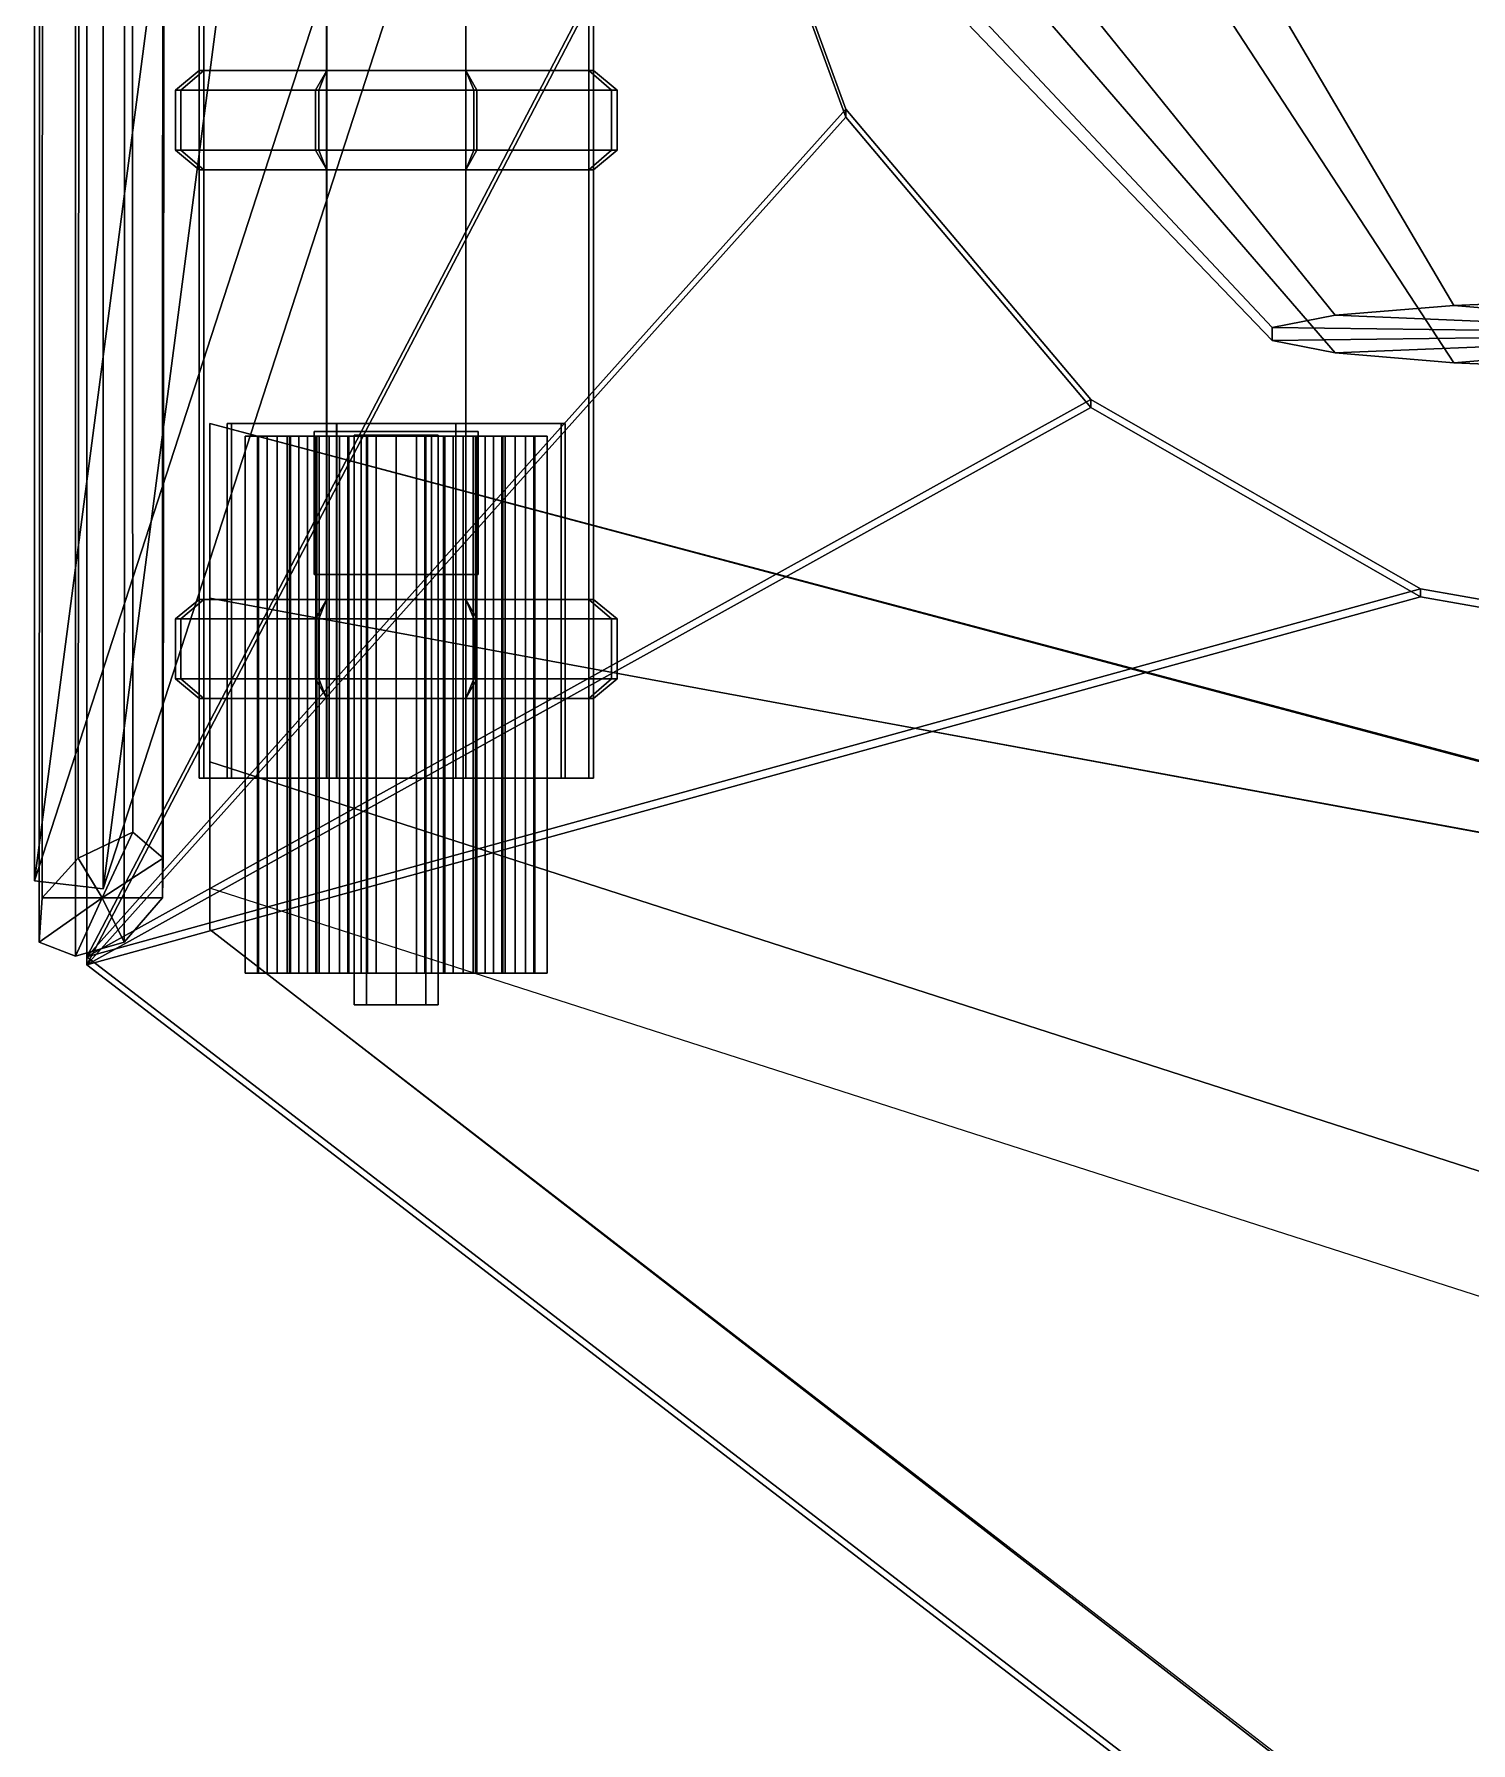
# Model space of a CAD drawing. Extents: x -7.9 to 7.9, y -12.5 to 11.9.
# Drawn here: x -7.764 to -5.012, y -2.932 to 0.343 of the extents above; entities that cross this region are included whole.
import ezdxf

# ---------------------------------------------------------------- set-up
doc = ezdxf.new("R2010")
doc.units = 0

msp = doc.modelspace()

# ---------------------------------------------------------------- linework, layer by layer
for points in [[(-5.564, 7.3099, 12.2731), (-5.392, 6.0311, 12.8935), (-7.7636, -1.2805, 4.3218), (-6.9641, 4.8268, 7.2137)], [(-5.2598, 6.0186, 12.8351), (-7.6321, -1.2958, 4.2604), (-7.7636, -1.2805, 4.3218), (-5.392, 6.0311, 12.8935)], [(-7.6321, -1.2958, 4.2604), (-5.2598, 6.0186, 12.8351), (-6.8327, 4.8268, 7.1524)], [(-6.9625, 5.9038, 7.2129), (-6.9641, 4.8268, 7.2137), (-7.7636, -1.2805, 4.3218), (-7.7645, 4.5266, 4.3223)], [(-7.6321, -1.2958, 4.2604), (-6.8327, 4.8268, 7.1524), (-7.6331, 4.5117, 4.2608)], [(-7.7645, 4.5266, 4.3223), (-7.7636, -1.2805, 4.3218), (-7.6321, -1.2958, 4.2604), (-7.6331, 4.5117, 4.2608)], [(-7.7519, 4.5356, 4.2172), (-7.7548, -1.398, 4.211), (-7.6856, -1.4244, 4.1469), (-7.6862, 4.5356, 4.1455)], [(-7.7477, 4.5356, 4.3144), (-7.7491, -1.313, 4.3113), (-7.7548, -1.398, 4.211), (-7.7519, 4.5356, 4.2172)], [(-7.676, 4.5356, 4.3801), (-7.6801, -1.237, 4.3712), (-7.7491, -1.313, 4.3113), (-7.7477, 4.5356, 4.3144)], [(-7.6862, 4.5356, 4.1455), (-7.6856, -1.4244, 4.1469), (-7.592, -1.398, 4.1351), (-7.5891, 4.5356, 4.1413)], [(-7.5788, 4.5356, 4.3758), (-7.5756, -1.1871, 4.3829), (-7.6801, -1.237, 4.3712), (-7.676, 4.5356, 4.3801)], [(-7.5891, 4.5356, 4.1413), (-7.592, -1.398, 4.1351), (-7.5188, -1.313, 4.2039), (-7.5174, 4.5356, 4.207)], [(-7.5131, 4.5356, 4.3041), (-7.5173, -1.237, 4.2953), (-7.5756, -1.1871, 4.3829), (-7.5788, 4.5356, 4.3758)], [(-7.5174, 4.5356, 4.207), (-7.5188, -1.313, 4.2039), (-7.5173, -1.237, 4.2953), (-7.5131, 4.5356, 4.3041)], [(-6.4588, 4.3816, 4.1037), (-6.4588, 0.8816, 4.1037), (-7.6634, -1.4257, 4.1037), (-7.6634, 4.3816, 4.1037)], [(-7.6634, 4.3816, 4.1037), (-7.6634, -1.4257, 4.1037), (-7.6634, -1.4411, 4.271), (-7.6634, 4.3663, 4.271)], [(-6.4588, 0.8662, 4.271), (-6.4588, 4.3663, 4.271), (-7.6634, 4.3663, 4.271), (-7.6634, -1.4411, 4.271)], [(-7.4487, 1.8395, 3.5614), (-7.4487, -1.0835, 3.5614), (-7.4397, -1.0835, 3.8087), (-7.4397, 1.8395, 3.8087)], [(-7.204, 1.8395, 3.248), (-7.204, -1.0835, 3.248), (-7.4487, -1.0835, 3.5614), (-7.4487, 1.8395, 3.5614)], [(-7.4397, 1.8395, 3.8087), (-7.4397, -1.0835, 3.8087), (-7.2042, -1.0835, 3.9837), (-7.2042, 1.8395, 3.9837)], [(-7.2042, 1.8395, 3.9837), (-7.2042, -1.0835, 3.9837), (-6.9378, -1.0835, 3.9838), (-6.9378, 1.8395, 3.9838)], [(-6.9376, 1.8389, 3.2481), (-6.9376, -1.0835, 3.2481), (-7.204, -1.0835, 3.248), (-7.204, 1.8395, 3.248)], [(-6.9378, 1.8395, 3.9838), (-6.9378, -1.0835, 3.9838), (-6.6931, -1.0835, 3.7898), (-6.6931, 1.8395, 3.7898)], [(-6.702, 1.8389, 3.5425), (-6.702, -1.0835, 3.5425), (-6.9376, -1.0835, 3.2481), (-6.9376, 1.8389, 3.2481)], [(-6.6931, 1.8395, 3.7898), (-6.6931, -1.0835, 3.7898), (-6.702, -1.0835, 3.5425), (-6.702, 1.8389, 3.5425)], [(-6.4588, 0.8816, 4.1037), (-6.2093, 0.199, 4.1037), (-7.6634, -1.4257, 4.1037)], [(-6.2093, 0.1837, 4.271), (-6.4588, 0.8662, 4.271), (-7.6634, -1.4411, 4.271)], [(-6.4588, 0.8816, 4.1037), (-6.4588, 0.8662, 4.271), (-6.2093, 0.1837, 4.271), (-6.2093, 0.199, 4.1037)], [(-5.8837, 0.5619, 2.4308), (-5.4987, 0.5943, 1.9731), (-5.0446, -0.1772, 2.461), (-5.2719, -0.1963, 2.7312)], [(-5.4987, 0.5943, 1.9731), (-4.9799, 0.6155, 1.6744), (-4.7383, -0.1647, 2.2846), (-5.0446, -0.1772, 2.461)], [(-6.0885, 0.5221, 2.9922), (-5.8837, 0.5619, 2.4308), (-5.2719, -0.1963, 2.7312), (-5.3928, -0.2198, 3.0626)], [(-6.0885, 0.4798, 3.5897), (-6.0885, 0.5221, 2.9922), (-5.3928, -0.2198, 3.0626), (-5.3928, -0.2448, 3.4154)], [(-5.8837, 0.44, 4.1511), (-6.0885, 0.4798, 3.5897), (-5.3928, -0.2448, 3.4154), (-5.2719, -0.2683, 3.7469)], [(-5.4987, 0.4076, 4.6088), (-5.8837, 0.44, 4.1511), (-5.2719, -0.2683, 3.7469), (-5.0446, -0.2874, 4.0171)], [(-4.9799, 0.3864, 4.9075), (-5.4987, 0.4076, 4.6088), (-5.0446, -0.2874, 4.0171), (-4.7383, -0.2999, 4.1934)], [(-7.4397, 0.2726, 3.8087), (-7.4487, 0.2726, 3.5614), (-7.4937, 0.2351, 3.5468), (-7.4833, 0.2351, 3.8316)], [(-7.4487, 0.2726, 3.5614), (-7.204, 0.2726, 3.248), (-7.2256, 0.2351, 3.2036), (-7.4937, 0.2351, 3.5468)], [(-7.2042, 0.2726, 3.9837), (-7.4397, 0.2726, 3.8087), (-7.4833, 0.2351, 3.8316), (-7.2189, 0.2351, 4.0281)], [(-7.204, 0.2726, 3.248), (-6.9376, 0.2726, 3.2481), (-6.9162, 0.2351, 3.2037), (-7.2256, 0.2351, 3.2036)], [(-6.9378, 0.2726, 3.9838), (-7.2042, 0.2726, 3.9837), (-7.2189, 0.2351, 4.0281), (-6.9223, 0.2351, 4.0282)], [(-6.6931, 0.2726, 3.7898), (-6.9378, 0.2726, 3.9838), (-6.9223, 0.2351, 4.0282), (-6.6479, 0.2351, 3.8106)], [(-6.9376, 0.2726, 3.2481), (-6.702, 0.2726, 3.5425), (-6.6582, 0.2351, 3.5262), (-6.9162, 0.2351, 3.2037)], [(-6.702, 0.2726, 3.5425), (-6.6931, 0.2726, 3.7898), (-6.6479, 0.2351, 3.8106), (-6.6582, 0.2351, 3.5262)], [(-7.4937, 0.1203, 3.5468), (-7.4833, 0.1203, 3.8316), (-7.4833, 0.2351, 3.8316), (-7.4937, 0.2351, 3.5468)], [(-7.4937, 0.1203, 3.5468), (-7.4937, 0.2351, 3.5468), (-7.2256, 0.2351, 3.2036), (-7.2256, 0.1203, 3.2036)], [(-7.2189, 0.1203, 4.0281), (-7.2189, 0.2351, 4.0281), (-7.4833, 0.2351, 3.8316), (-7.4833, 0.1203, 3.8316)], [(-6.9162, 0.1203, 3.2037), (-7.2256, 0.1203, 3.2036), (-7.2256, 0.2351, 3.2036), (-6.9162, 0.2351, 3.2037)], [(-7.2189, 0.1203, 4.0281), (-6.9223, 0.1203, 4.0282), (-6.9223, 0.2351, 4.0282), (-7.2189, 0.2351, 4.0281)], [(-6.6479, 0.1203, 3.8106), (-6.6479, 0.2351, 3.8106), (-6.9223, 0.2351, 4.0282), (-6.9223, 0.1203, 4.0282)], [(-6.9162, 0.1203, 3.2037), (-6.9162, 0.2351, 3.2037), (-6.6582, 0.2351, 3.5262), (-6.6582, 0.1203, 3.5262)], [(-6.6479, 0.1203, 3.8106), (-6.6582, 0.1203, 3.5262), (-6.6582, 0.2351, 3.5262), (-6.6479, 0.2351, 3.8106)], [(-6.2093, 0.199, 4.1037), (-5.7403, -0.3575, 4.1037), (-7.6634, -1.4257, 4.1037)], [(-6.2093, 0.199, 4.1037), (-6.2093, 0.1837, 4.271), (-5.7403, -0.3728, 4.271), (-5.7403, -0.3575, 4.1037)], [(-5.7403, -0.3728, 4.271), (-6.2093, 0.1837, 4.271), (-7.6634, -1.4411, 4.271)], [(-7.204, 0.0827, 3.248), (-7.4487, 0.0827, 3.5614), (-7.4937, 0.1203, 3.5468), (-7.2256, 0.1203, 3.2036)], [(-7.4487, 0.0827, 3.5614), (-7.4397, 0.0827, 3.8087), (-7.4833, 0.1203, 3.8316), (-7.4937, 0.1203, 3.5468)], [(-7.4397, 0.0827, 3.8087), (-7.2042, 0.0827, 3.9837), (-7.2189, 0.1203, 4.0281), (-7.4833, 0.1203, 3.8316)], [(-6.9376, 0.0827, 3.2481), (-7.204, 0.0827, 3.248), (-7.2256, 0.1203, 3.2036), (-6.9162, 0.1203, 3.2037)], [(-7.2042, 0.0827, 3.9837), (-6.9378, 0.0827, 3.9838), (-6.9223, 0.1203, 4.0282), (-7.2189, 0.1203, 4.0281)], [(-6.9378, 0.0827, 3.9838), (-6.6931, 0.0827, 3.7898), (-6.6479, 0.1203, 3.8106), (-6.9223, 0.1203, 4.0282)], [(-6.702, 0.0827, 3.5425), (-6.9376, 0.0827, 3.2481), (-6.9162, 0.1203, 3.2037), (-6.6582, 0.1203, 3.5262)], [(-6.6931, 0.0827, 3.7898), (-6.702, 0.0827, 3.5425), (-6.6582, 0.1203, 3.5262), (-6.6479, 0.1203, 3.8106)], [(-5.3928, -0.2198, 3.0626), (-5.2719, -0.1963, 2.7312), (-4.831, -0.2143, 2.9851), (-4.8915, -0.226, 3.1508)], [(-5.2719, -0.1963, 2.7312), (-5.0446, -0.1772, 2.461), (-4.7173, -0.2047, 2.85), (-4.831, -0.2143, 2.9851)], [(-5.0446, -0.1772, 2.461), (-4.7383, -0.1647, 2.2846), (-4.5642, -0.1985, 2.7618), (-4.7173, -0.2047, 2.85)], [(-5.3928, -0.2448, 3.4154), (-5.3928, -0.2198, 3.0626), (-4.8915, -0.226, 3.1508), (-4.8915, -0.2385, 3.3272)], [(-5.2719, -0.2683, 3.7469), (-5.3928, -0.2448, 3.4154), (-4.8915, -0.2385, 3.3272), (-4.831, -0.2503, 3.4929)], [(-5.0446, -0.2874, 4.0171), (-5.2719, -0.2683, 3.7469), (-4.831, -0.2503, 3.4929), (-4.7173, -0.2598, 3.628)], [(-4.7383, -0.2999, 4.1934), (-5.0446, -0.2874, 4.0171), (-4.7173, -0.2598, 3.628), (-4.5642, -0.2661, 3.7162)], [(-5.7403, -0.3575, 4.1037), (-5.1085, -0.7206, 4.1037), (-7.6634, -1.4257, 4.1037)], [(-5.7403, -0.3575, 4.1037), (-5.7403, -0.3728, 4.271), (-5.1085, -0.736, 4.271), (-5.1085, -0.7206, 4.1037)], [(-5.1085, -0.736, 4.271), (-5.7403, -0.3728, 4.271), (-7.6634, -1.4411, 4.271)], [(-0.8215, -6.4985, 4.4398), (-0.8215, -2.1641, 4.7484), (-7.4277, -0.4038, 4.7484), (-7.4277, -1.3735, 4.4398)], [(-7.4277, -1.3735, 4.4398), (-7.4277, -0.4038, 4.7484), (-7.4277, -0.4038, 4.271), (-7.4277, -1.3735, 4.271)], [(-0.7988, -2.1641, 4.271), (-7.4277, -0.4038, 4.271), (-7.4277, -0.4038, 4.7484), (-0.8215, -2.1641, 4.7484)], [(-7.3945, -1.0835, 3.5767), (-7.3945, -0.4039, 3.5767), (-7.3868, -0.4039, 3.7871), (-7.3868, -1.0835, 3.7871)], [(-7.1849, -1.0835, 3.2992), (-7.1849, -0.4039, 3.2992), (-7.3945, -0.4039, 3.5767), (-7.3945, -1.0835, 3.5767)], [(-7.3945, -0.4039, 3.5767), (-7.1849, -0.4039, 3.2992), (-7.1851, -0.4039, 3.9361), (-7.3868, -0.4039, 3.7871)], [(-7.3868, -1.0835, 3.7871), (-7.3868, -0.4039, 3.7871), (-7.1851, -0.4039, 3.9361), (-7.1851, -1.0835, 3.9361)], [(-7.228, -0.4192, 3.9639), (-7.228, -0.6928, 3.9639), (-7.228, -0.6928, 4.1127), (-7.228, -0.4192, 4.1127)], [(-6.914, -0.4192, 3.9639), (-7.228, -0.4192, 3.9639), (-7.228, -0.4192, 4.1127), (-6.914, -0.4192, 4.1127)], [(-7.1851, -1.0835, 3.9361), (-7.1851, -0.4039, 3.9361), (-6.9569, -0.4039, 3.9361), (-6.9569, -1.0835, 3.9361)], [(-6.9567, -0.4039, 3.2993), (-6.9569, -0.4039, 3.9361), (-7.1851, -0.4039, 3.9361), (-7.1849, -0.4039, 3.2992)], [(-6.9567, -1.0835, 3.2993), (-6.9567, -0.4039, 3.2993), (-7.1849, -0.4039, 3.2992), (-7.1849, -1.0835, 3.2992)], [(-6.9569, -1.0835, 3.9361), (-6.9569, -0.4039, 3.9361), (-6.7473, -0.4039, 3.771), (-6.7473, -1.0835, 3.771)], [(-6.9567, -0.4039, 3.2993), (-6.7549, -0.4039, 3.5606), (-6.7473, -0.4039, 3.771), (-6.9569, -0.4039, 3.9361)], [(-6.7549, -1.0835, 3.5606), (-6.7549, -0.4039, 3.5606), (-6.9567, -0.4039, 3.2993), (-6.9567, -1.0835, 3.2993)], [(-6.914, -0.6928, 3.9639), (-6.914, -0.4192, 3.9639), (-6.914, -0.4192, 4.1127), (-6.914, -0.6928, 4.1127)], [(-6.7473, -1.0835, 3.771), (-6.7473, -0.4039, 3.771), (-6.7549, -0.4039, 3.5606), (-6.7549, -1.0835, 3.5606)], [(-7.3365, -0.4279, 3.5899), (-7.3365, -1.4569, 3.5899), (-7.36, -1.4569, 3.6467), (-7.36, -0.4279, 3.6467)], [(-7.3365, -0.4279, 3.7035), (-7.36, -0.4279, 3.6467), (-7.36, -1.4569, 3.6467), (-7.3365, -1.4569, 3.7035)], [(-7.2797, -0.4279, 3.5663), (-7.2797, -1.4569, 3.5663), (-7.3365, -1.4569, 3.5899), (-7.3365, -0.4279, 3.5899)], [(-7.2797, -0.4279, 3.727), (-7.3365, -0.4279, 3.7035), (-7.3365, -1.4569, 3.7035), (-7.2797, -1.4569, 3.727)], [(-7.3184, -0.4279, 3.6854), (-7.3184, -1.4569, 3.6854), (-7.3345, -1.4569, 3.6467), (-7.3345, -0.4279, 3.6467)], [(-7.3184, -0.4279, 3.608), (-7.3345, -0.4279, 3.6467), (-7.3345, -1.4569, 3.6467), (-7.3184, -1.4569, 3.608)], [(-7.2797, -0.4279, 3.7014), (-7.2797, -1.4569, 3.7014), (-7.3184, -1.4569, 3.6854), (-7.3184, -0.4279, 3.6854)], [(-7.2797, -0.4279, 3.5919), (-7.3184, -0.4279, 3.608), (-7.3184, -1.4569, 3.608), (-7.2797, -1.4569, 3.5919)], [(-7.2989, -0.4279, 3.7943), (-7.2989, -1.4569, 3.7943), (-7.2754, -1.4569, 3.8511), (-7.2754, -0.4279, 3.8511)], [(-7.2754, -0.4279, 3.7375), (-7.2754, -1.4569, 3.7375), (-7.2989, -1.4569, 3.7943), (-7.2989, -0.4279, 3.7943)], [(-7.2754, -0.4279, 3.5558), (-7.2989, -0.4279, 3.499), (-7.2989, -1.4569, 3.499), (-7.2754, -1.4569, 3.5558)], [(-7.2989, -0.4279, 3.499), (-7.2754, -0.4279, 3.4422), (-7.2754, -1.4569, 3.4422), (-7.2989, -1.4569, 3.499)], [(-7.2797, -0.4279, 3.7014), (-7.241, -0.4279, 3.6854), (-7.241, -1.4569, 3.6854), (-7.2797, -1.4569, 3.7014)], [(-7.241, -0.4279, 3.608), (-7.2797, -0.4279, 3.5919), (-7.2797, -1.4569, 3.5919), (-7.241, -1.4569, 3.608)], [(-7.2229, -0.4279, 3.5899), (-7.2229, -1.4569, 3.5899), (-7.2797, -1.4569, 3.5663), (-7.2797, -0.4279, 3.5663)], [(-7.2797, -0.4279, 3.727), (-7.2797, -1.4569, 3.727), (-7.2229, -1.4569, 3.7035), (-7.2229, -0.4279, 3.7035)], [(-7.2185, -0.4279, 3.8747), (-7.2754, -0.4279, 3.8511), (-7.2754, -1.4569, 3.8511), (-7.2185, -1.4569, 3.8747)], [(-7.2185, -0.4279, 3.714), (-7.2185, -1.4569, 3.714), (-7.2754, -1.4569, 3.7375), (-7.2754, -0.4279, 3.7375)], [(-7.2754, -0.4279, 3.5558), (-7.2754, -1.4569, 3.5558), (-7.2185, -1.4569, 3.5794), (-7.2185, -0.4279, 3.5794)], [(-7.2185, -0.4279, 3.4187), (-7.2185, -1.4569, 3.4187), (-7.2754, -1.4569, 3.4422), (-7.2754, -0.4279, 3.4422)], [(-7.2573, -0.4279, 3.7556), (-7.2733, -0.4279, 3.7943), (-7.2733, -1.4569, 3.7943), (-7.2573, -1.4569, 3.7556)], [(-7.2733, -0.4279, 3.7943), (-7.2573, -0.4279, 3.8331), (-7.2573, -1.4569, 3.8331), (-7.2733, -1.4569, 3.7943)], [(-7.2733, -0.4279, 3.499), (-7.2733, -1.4569, 3.499), (-7.2573, -1.4569, 3.4603), (-7.2573, -0.4279, 3.4603)], [(-7.2573, -0.4279, 3.5378), (-7.2573, -1.4569, 3.5378), (-7.2733, -1.4569, 3.499), (-7.2733, -0.4279, 3.499)], [(-7.2185, -0.4279, 3.7396), (-7.2573, -0.4279, 3.7556), (-7.2573, -1.4569, 3.7556), (-7.2185, -1.4569, 3.7396)], [(-7.2185, -0.4279, 3.8491), (-7.2185, -1.4569, 3.8491), (-7.2573, -1.4569, 3.8331), (-7.2573, -0.4279, 3.8331)], [(-7.2185, -0.4279, 3.4443), (-7.2573, -0.4279, 3.4603), (-7.2573, -1.4569, 3.4603), (-7.2185, -1.4569, 3.4443)], [(-7.2573, -0.4279, 3.5378), (-7.2185, -0.4279, 3.5538), (-7.2185, -1.4569, 3.5538), (-7.2573, -1.4569, 3.5378)], [(-7.2249, -0.4279, 3.6467), (-7.2249, -1.4569, 3.6467), (-7.241, -1.4569, 3.6854), (-7.241, -0.4279, 3.6854)], [(-7.241, -0.4279, 3.608), (-7.241, -1.4569, 3.608), (-7.2249, -1.4569, 3.6467), (-7.2249, -0.4279, 3.6467)], [(-7.2229, -0.4279, 3.5899), (-7.1994, -0.4279, 3.6467), (-7.1994, -1.4569, 3.6467), (-7.2229, -1.4569, 3.5899)], [(-7.1994, -0.4279, 3.6467), (-7.2229, -0.4279, 3.7035), (-7.2229, -1.4569, 3.7035), (-7.1994, -1.4569, 3.6467)], [(-7.1617, -0.4279, 3.8511), (-7.2185, -0.4279, 3.8747), (-7.2185, -1.4569, 3.8747), (-7.1617, -1.4569, 3.8511)], [(-7.2185, -0.4279, 3.714), (-7.1617, -0.4279, 3.7375), (-7.1617, -1.4569, 3.7375), (-7.2185, -1.4569, 3.714)], [(-7.2185, -0.4279, 3.7396), (-7.2185, -1.4569, 3.7396), (-7.1798, -1.4569, 3.7556), (-7.1798, -0.4279, 3.7556)], [(-7.1798, -0.4279, 3.8331), (-7.1798, -1.4569, 3.8331), (-7.2185, -1.4569, 3.8491), (-7.2185, -0.4279, 3.8491)], [(-7.1617, -0.4279, 3.5558), (-7.2185, -0.4279, 3.5794), (-7.2185, -1.4569, 3.5794), (-7.1617, -1.4569, 3.5558)], [(-7.1617, -0.4279, 3.4422), (-7.1617, -1.4569, 3.4422), (-7.2185, -1.4569, 3.4187), (-7.2185, -0.4279, 3.4187)], [(-7.1798, -0.4279, 3.4603), (-7.2185, -0.4279, 3.4443), (-7.2185, -1.4569, 3.4443), (-7.1798, -1.4569, 3.4603)], [(-7.1798, -0.4279, 3.5378), (-7.1798, -1.4569, 3.5378), (-7.2185, -1.4569, 3.5538), (-7.2185, -0.4279, 3.5538)], [(-7.1798, -0.4279, 3.8331), (-7.1638, -0.4279, 3.7943), (-7.1638, -1.4569, 3.7943), (-7.1798, -1.4569, 3.8331)], [(-7.1798, -0.4279, 3.7556), (-7.1798, -1.4569, 3.7556), (-7.1638, -1.4569, 3.7943), (-7.1638, -0.4279, 3.7943)], [(-7.1638, -0.4279, 3.499), (-7.1638, -1.4569, 3.499), (-7.1798, -1.4569, 3.5378), (-7.1798, -0.4279, 3.5378)], [(-7.1638, -0.4279, 3.499), (-7.1798, -0.4279, 3.4603), (-7.1798, -1.4569, 3.4603), (-7.1638, -1.4569, 3.499)], [(-7.1617, -0.4279, 3.7375), (-7.1382, -0.4279, 3.7943), (-7.1382, -1.4569, 3.7943), (-7.1617, -1.4569, 3.7375)], [(-7.1617, -0.4279, 3.8511), (-7.1617, -1.4569, 3.8511), (-7.1382, -1.4569, 3.7943), (-7.1382, -0.4279, 3.7943)], [(-7.1382, -0.4279, 3.499), (-7.1382, -1.4569, 3.499), (-7.1617, -1.4569, 3.4422), (-7.1617, -0.4279, 3.4422)], [(-7.1382, -0.4279, 3.499), (-7.1617, -0.4279, 3.5558), (-7.1617, -1.4569, 3.5558), (-7.1382, -1.4569, 3.499)], [(-7.1277, -1.518, 3.5899), (-7.1512, -1.518, 3.6467), (-7.1512, -0.426, 3.6467), (-7.1277, -0.426, 3.5899)], [(-7.1512, -1.518, 3.6467), (-7.1277, -1.518, 3.7035), (-7.1277, -0.426, 3.7035), (-7.1512, -0.426, 3.6467)], [(-7.1277, -0.4279, 3.7987), (-7.1277, -1.4569, 3.7987), (-7.1512, -1.4569, 3.8555), (-7.1512, -0.4279, 3.8555)], [(-7.1512, -0.4279, 3.8555), (-7.1512, -1.4569, 3.8555), (-7.1277, -1.4569, 3.9123), (-7.1277, -0.4279, 3.9123)], [(-7.1512, -0.4279, 3.4379), (-7.1277, -0.4279, 3.3811), (-7.1277, -1.4569, 3.3811), (-7.1512, -1.4569, 3.4379)], [(-7.1512, -0.4279, 3.4379), (-7.1512, -1.4569, 3.4379), (-7.1277, -1.4569, 3.4947), (-7.1277, -0.4279, 3.4947)], [(-7.0709, -1.518, 3.5663), (-7.1277, -1.518, 3.5899), (-7.1277, -0.426, 3.5899), (-7.0709, -0.426, 3.5663)], [(-7.1277, -1.518, 3.7035), (-7.0709, -1.518, 3.727), (-7.0709, -0.426, 3.727), (-7.1277, -0.426, 3.7035)], [(-7.1277, -0.4279, 3.7987), (-7.0709, -0.4279, 3.7751), (-7.0709, -1.4569, 3.7751), (-7.1277, -1.4569, 3.7987)], [(-7.1277, -0.4279, 3.9123), (-7.1277, -1.4569, 3.9123), (-7.0709, -1.4569, 3.9358), (-7.0709, -0.4279, 3.9358)], [(-7.1277, -0.4279, 3.3811), (-7.0709, -0.4279, 3.3575), (-7.0709, -1.4569, 3.3575), (-7.1277, -1.4569, 3.3811)], [(-7.0709, -0.4279, 3.5182), (-7.1277, -0.4279, 3.4947), (-7.1277, -1.4569, 3.4947), (-7.0709, -1.4569, 3.5182)], [(-7.1257, -0.4279, 3.8555), (-7.1096, -0.4279, 3.8942), (-7.1096, -1.4569, 3.8942), (-7.1257, -1.4569, 3.8555)], [(-7.1096, -0.4279, 3.8168), (-7.1257, -0.4279, 3.8555), (-7.1257, -1.4569, 3.8555), (-7.1096, -1.4569, 3.8168)], [(-7.1257, -0.4279, 3.4379), (-7.1096, -0.4279, 3.4766), (-7.1096, -1.4569, 3.4766), (-7.1257, -1.4569, 3.4379)], [(-7.1257, -0.4279, 3.4379), (-7.1257, -1.4569, 3.4379), (-7.1096, -1.4569, 3.3991), (-7.1096, -0.4279, 3.3991)], [(-7.1096, -0.4279, 3.8942), (-7.0709, -0.4279, 3.9103), (-7.0709, -1.4569, 3.9103), (-7.1096, -1.4569, 3.8942)], [(-7.1096, -0.4279, 3.8168), (-7.1096, -1.4569, 3.8168), (-7.0709, -1.4569, 3.8007), (-7.0709, -0.4279, 3.8007)], [(-7.0709, -0.4279, 3.4926), (-7.0709, -1.4569, 3.4926), (-7.1096, -1.4569, 3.4766), (-7.1096, -0.4279, 3.4766)], [(-7.1096, -0.4279, 3.3991), (-7.1096, -1.4569, 3.3991), (-7.0709, -1.4569, 3.3831), (-7.0709, -0.4279, 3.3831)], [(-7.0709, -1.518, 3.727), (-7.0141, -1.518, 3.7035), (-7.0141, -0.426, 3.7035), (-7.0709, -0.426, 3.727)], [(-7.0141, -1.518, 3.5899), (-7.0709, -1.518, 3.5663), (-7.0709, -0.426, 3.5663), (-7.0141, -0.426, 3.5899)], [(-7.0709, -0.4279, 3.8007), (-7.0709, -1.4569, 3.8007), (-7.0322, -1.4569, 3.8168), (-7.0322, -0.4279, 3.8168)], [(-7.0322, -0.4279, 3.8942), (-7.0322, -1.4569, 3.8942), (-7.0709, -1.4569, 3.9103), (-7.0709, -0.4279, 3.9103)], [(-7.0141, -0.4279, 3.9123), (-7.0709, -0.4279, 3.9358), (-7.0709, -1.4569, 3.9358), (-7.0141, -1.4569, 3.9123)], [(-7.0709, -0.4279, 3.7751), (-7.0141, -0.4279, 3.7987), (-7.0141, -1.4569, 3.7987), (-7.0709, -1.4569, 3.7751)], [(-7.0322, -0.4279, 3.3991), (-7.0709, -0.4279, 3.3831), (-7.0709, -1.4569, 3.3831), (-7.0322, -1.4569, 3.3991)], [(-7.0322, -0.4279, 3.4766), (-7.0322, -1.4569, 3.4766), (-7.0709, -1.4569, 3.4926), (-7.0709, -0.4279, 3.4926)], [(-7.0141, -0.4279, 3.4947), (-7.0709, -0.4279, 3.5182), (-7.0709, -1.4569, 3.5182), (-7.0141, -1.4569, 3.4947)], [(-7.0141, -0.4279, 3.3811), (-7.0141, -1.4569, 3.3811), (-7.0709, -1.4569, 3.3575), (-7.0709, -0.4279, 3.3575)], [(-7.0161, -0.4279, 3.8555), (-7.0322, -0.4279, 3.8168), (-7.0322, -1.4569, 3.8168), (-7.0161, -1.4569, 3.8555)], [(-7.0161, -0.4279, 3.8555), (-7.0161, -1.4569, 3.8555), (-7.0322, -1.4569, 3.8942), (-7.0322, -0.4279, 3.8942)], [(-7.0161, -0.4279, 3.4379), (-7.0322, -0.4279, 3.3991), (-7.0322, -1.4569, 3.3991), (-7.0161, -1.4569, 3.4379)], [(-7.0322, -0.4279, 3.4766), (-7.0161, -0.4279, 3.4379), (-7.0161, -1.4569, 3.4379), (-7.0322, -1.4569, 3.4766)], [(-7.0141, -1.518, 3.7035), (-6.9905, -1.518, 3.6467), (-6.9905, -0.426, 3.6467), (-7.0141, -0.426, 3.7035)], [(-6.9905, -1.518, 3.6467), (-7.0141, -1.518, 3.5899), (-7.0141, -0.426, 3.5899), (-6.9905, -0.426, 3.6467)], [(-6.9905, -0.4279, 3.8555), (-7.0141, -0.4279, 3.9123), (-7.0141, -1.4569, 3.9123), (-6.9905, -1.4569, 3.8555)], [(-6.9905, -0.4279, 3.8555), (-6.9905, -1.4569, 3.8555), (-7.0141, -1.4569, 3.7987), (-7.0141, -0.4279, 3.7987)], [(-7.0141, -0.4279, 3.4947), (-7.0141, -1.4569, 3.4947), (-6.9905, -1.4569, 3.4379), (-6.9905, -0.4279, 3.4379)], [(-6.9905, -0.4279, 3.4379), (-6.9905, -1.4569, 3.4379), (-7.0141, -1.4569, 3.3811), (-7.0141, -0.4279, 3.3811)], [(-6.9801, -0.4279, 3.5558), (-7.0036, -0.4279, 3.499), (-7.0036, -1.4569, 3.499), (-6.9801, -1.4569, 3.5558)], [(-6.9801, -0.4279, 3.4422), (-6.9801, -1.4569, 3.4422), (-7.0036, -1.4569, 3.499), (-7.0036, -0.4279, 3.499)], [(-7.0036, -0.4279, 3.7943), (-7.0036, -1.4569, 3.7943), (-6.9801, -1.4569, 3.8511), (-6.9801, -0.4279, 3.8511)], [(-7.0036, -0.4279, 3.7943), (-6.9801, -0.4279, 3.7375), (-6.9801, -1.4569, 3.7375), (-7.0036, -1.4569, 3.7943)], [(-6.9801, -0.4279, 3.4422), (-6.9232, -0.4279, 3.4187), (-6.9232, -1.4569, 3.4187), (-6.9801, -1.4569, 3.4422)], [(-6.9232, -0.4279, 3.5794), (-6.9801, -0.4279, 3.5558), (-6.9801, -1.4569, 3.5558), (-6.9232, -1.4569, 3.5794)], [(-6.9801, -0.4279, 3.7375), (-6.9232, -0.4279, 3.714), (-6.9232, -1.4569, 3.714), (-6.9801, -1.4569, 3.7375)], [(-6.9801, -0.4279, 3.8511), (-6.9801, -1.4569, 3.8511), (-6.9232, -1.4569, 3.8747), (-6.9232, -0.4279, 3.8747)], [(-6.962, -0.4279, 3.4603), (-6.978, -0.4279, 3.499), (-6.978, -1.4569, 3.499), (-6.962, -1.4569, 3.4603)], [(-6.962, -0.4279, 3.5378), (-6.962, -1.4569, 3.5378), (-6.978, -1.4569, 3.499), (-6.978, -0.4279, 3.499)], [(-6.978, -0.4279, 3.7943), (-6.978, -1.4569, 3.7943), (-6.962, -1.4569, 3.7556), (-6.962, -0.4279, 3.7556)], [(-6.978, -0.4279, 3.7943), (-6.962, -0.4279, 3.8331), (-6.962, -1.4569, 3.8331), (-6.978, -1.4569, 3.7943)], [(-6.9232, -0.4279, 3.5538), (-6.9232, -1.4569, 3.5538), (-6.962, -1.4569, 3.5378), (-6.962, -0.4279, 3.5378)], [(-6.962, -0.4279, 3.4603), (-6.962, -1.4569, 3.4603), (-6.9232, -1.4569, 3.4443), (-6.9232, -0.4279, 3.4443)], [(-6.962, -0.4279, 3.8331), (-6.9232, -0.4279, 3.8491), (-6.9232, -1.4569, 3.8491), (-6.962, -1.4569, 3.8331)], [(-6.962, -0.4279, 3.7556), (-6.962, -1.4569, 3.7556), (-6.9232, -1.4569, 3.7396), (-6.9232, -0.4279, 3.7396)], [(-6.9189, -0.4279, 3.7035), (-6.9424, -0.4279, 3.6467), (-6.9424, -1.4569, 3.6467), (-6.9189, -1.4569, 3.7035)], [(-6.9424, -0.4279, 3.6467), (-6.9189, -0.4279, 3.5899), (-6.9189, -1.4569, 3.5899), (-6.9424, -1.4569, 3.6467)], [(-6.9232, -0.4279, 3.4187), (-6.8664, -0.4279, 3.4422), (-6.8664, -1.4569, 3.4422), (-6.9232, -1.4569, 3.4187)], [(-6.9232, -0.4279, 3.5794), (-6.9232, -1.4569, 3.5794), (-6.8664, -1.4569, 3.5558), (-6.8664, -0.4279, 3.5558)], [(-6.9232, -0.4279, 3.5538), (-6.8845, -0.4279, 3.5378), (-6.8845, -1.4569, 3.5378), (-6.9232, -1.4569, 3.5538)], [(-6.9232, -0.4279, 3.4443), (-6.9232, -1.4569, 3.4443), (-6.8845, -1.4569, 3.4603), (-6.8845, -0.4279, 3.4603)], [(-6.8664, -0.4279, 3.7375), (-6.8664, -1.4569, 3.7375), (-6.9232, -1.4569, 3.714), (-6.9232, -0.4279, 3.714)], [(-6.9232, -0.4279, 3.8747), (-6.9232, -1.4569, 3.8747), (-6.8664, -1.4569, 3.8511), (-6.8664, -0.4279, 3.8511)], [(-6.9232, -0.4279, 3.8491), (-6.8845, -0.4279, 3.8331), (-6.8845, -1.4569, 3.8331), (-6.9232, -1.4569, 3.8491)], [(-6.8845, -0.4279, 3.7556), (-6.9232, -0.4279, 3.7396), (-6.9232, -1.4569, 3.7396), (-6.8845, -1.4569, 3.7556)], [(-6.9189, -0.4279, 3.7035), (-6.9189, -1.4569, 3.7035), (-6.8621, -1.4569, 3.727), (-6.8621, -0.4279, 3.727)], [(-6.8621, -0.4279, 3.5663), (-6.8621, -1.4569, 3.5663), (-6.9189, -1.4569, 3.5899), (-6.9189, -0.4279, 3.5899)], [(-6.9168, -0.4279, 3.6467), (-6.9168, -1.4569, 3.6467), (-6.9008, -1.4569, 3.608), (-6.9008, -0.4279, 3.608)], [(-6.9008, -0.4279, 3.6854), (-6.9008, -1.4569, 3.6854), (-6.9168, -1.4569, 3.6467), (-6.9168, -0.4279, 3.6467)], [(-6.8621, -0.4279, 3.5919), (-6.9008, -0.4279, 3.608), (-6.9008, -1.4569, 3.608), (-6.8621, -1.4569, 3.5919)], [(-6.9008, -0.4279, 3.6854), (-6.8621, -0.4279, 3.7014), (-6.8621, -1.4569, 3.7014), (-6.9008, -1.4569, 3.6854)], [(-6.8845, -0.4279, 3.5378), (-6.8685, -0.4279, 3.499), (-6.8685, -1.4569, 3.499), (-6.8845, -1.4569, 3.5378)], [(-6.8685, -0.4279, 3.499), (-6.8845, -0.4279, 3.4603), (-6.8845, -1.4569, 3.4603), (-6.8685, -1.4569, 3.499)], [(-6.8685, -0.4279, 3.7943), (-6.8685, -1.4569, 3.7943), (-6.8845, -1.4569, 3.8331), (-6.8845, -0.4279, 3.8331)], [(-6.8845, -0.4279, 3.7556), (-6.8845, -1.4569, 3.7556), (-6.8685, -1.4569, 3.7943), (-6.8685, -0.4279, 3.7943)], [(-6.8429, -0.4279, 3.499), (-6.8429, -1.4569, 3.499), (-6.8664, -1.4569, 3.4422), (-6.8664, -0.4279, 3.4422)], [(-6.8664, -0.4279, 3.5558), (-6.8664, -1.4569, 3.5558), (-6.8429, -1.4569, 3.499), (-6.8429, -0.4279, 3.499)], [(-6.8664, -0.4279, 3.7375), (-6.8429, -0.4279, 3.7943), (-6.8429, -1.4569, 3.7943), (-6.8664, -1.4569, 3.7375)], [(-6.8429, -0.4279, 3.7943), (-6.8664, -0.4279, 3.8511), (-6.8664, -1.4569, 3.8511), (-6.8429, -1.4569, 3.7943)], [(-6.8621, -0.4279, 3.5919), (-6.8621, -1.4569, 3.5919), (-6.8234, -1.4569, 3.608), (-6.8234, -0.4279, 3.608)], [(-6.8621, -0.4279, 3.7014), (-6.8234, -0.4279, 3.6854), (-6.8234, -1.4569, 3.6854), (-6.8621, -1.4569, 3.7014)], [(-6.8621, -0.4279, 3.727), (-6.8621, -1.4569, 3.727), (-6.8053, -1.4569, 3.7035), (-6.8053, -0.4279, 3.7035)], [(-6.8621, -0.4279, 3.5663), (-6.8053, -0.4279, 3.5899), (-6.8053, -1.4569, 3.5899), (-6.8621, -1.4569, 3.5663)], [(-6.8234, -0.4279, 3.608), (-6.8234, -1.4569, 3.608), (-6.8073, -1.4569, 3.6467), (-6.8073, -0.4279, 3.6467)], [(-6.8234, -0.4279, 3.6854), (-6.8073, -0.4279, 3.6467), (-6.8073, -1.4569, 3.6467), (-6.8234, -1.4569, 3.6854)], [(-6.8053, -0.4279, 3.7035), (-6.8053, -1.4569, 3.7035), (-6.7817, -1.4569, 3.6467), (-6.7817, -0.4279, 3.6467)], [(-6.8053, -0.4279, 3.5899), (-6.7817, -0.4279, 3.6467), (-6.7817, -1.4569, 3.6467), (-6.8053, -1.4569, 3.5899)], [(-7.228, -0.6928, 3.9639), (-6.914, -0.6928, 3.9639), (-6.914, -0.6928, 4.1127), (-7.228, -0.6928, 4.1127)], [(-5.1085, -0.7206, 4.1037), (-4.3901, -0.8468, 4.1037), (-0.7988, -6.7043, 4.1037), (-7.6634, -1.4257, 4.1037)], [(-4.3901, -0.8621, 4.271), (-5.1085, -0.736, 4.271), (-7.6634, -1.4411, 4.271), (-0.7988, -6.7197, 4.271)], [(-7.4487, -0.7407, 3.5614), (-7.204, -0.7407, 3.248), (-7.2256, -0.7782, 3.2036), (-7.4937, -0.7782, 3.5468)], [(-7.4397, -0.7407, 3.8087), (-7.4487, -0.7407, 3.5614), (-7.4937, -0.7782, 3.5468), (-7.4833, -0.7782, 3.8316)], [(-7.2042, -0.7407, 3.9837), (-7.4397, -0.7407, 3.8087), (-7.4833, -0.7782, 3.8316), (-7.2189, -0.7782, 4.0281)], [(-4.2756, -2.0693, 3.895), (-7.4277, -1.052, 4.0284), (-7.4277, -0.7385, 4.0284), (-4.2759, -1.3207, 3.895)], [(-7.4277, -1.052, 4.0284), (-7.4277, -1.2942, 4.1037), (-7.4277, -0.7385, 4.1037), (-7.4277, -0.7385, 4.0284)], [(-4.2668, -1.3207, 4.1037), (-4.2759, -1.3207, 3.895), (-7.4277, -0.7385, 4.0284), (-7.4277, -0.7385, 4.1037)], [(-7.204, -0.7407, 3.248), (-6.9376, -0.7407, 3.2481), (-6.9162, -0.7782, 3.2037), (-7.2256, -0.7782, 3.2036)], [(-6.9378, -0.7407, 3.9838), (-7.2042, -0.7407, 3.9837), (-7.2189, -0.7782, 4.0281), (-6.9223, -0.7782, 4.0282)], [(-6.6931, -0.7407, 3.7898), (-6.9378, -0.7407, 3.9838), (-6.9223, -0.7782, 4.0282), (-6.6479, -0.7782, 3.8106)], [(-6.9376, -0.7407, 3.2481), (-6.702, -0.7407, 3.5425), (-6.6582, -0.7782, 3.5262), (-6.9162, -0.7782, 3.2037)], [(-6.702, -0.7407, 3.5425), (-6.6931, -0.7407, 3.7898), (-6.6479, -0.7782, 3.8106), (-6.6582, -0.7782, 3.5262)], [(-5.1085, -0.7206, 4.1037), (-5.1085, -0.736, 4.271), (-4.3901, -0.8621, 4.271), (-4.3901, -0.8468, 4.1037)], [(-7.4937, -0.893, 3.5468), (-7.4937, -0.7782, 3.5468), (-7.2256, -0.7782, 3.2036), (-7.2256, -0.893, 3.2036)], [(-7.4937, -0.893, 3.5468), (-7.4833, -0.893, 3.8316), (-7.4833, -0.7782, 3.8316), (-7.4937, -0.7782, 3.5468)], [(-7.2189, -0.893, 4.0281), (-7.2189, -0.7782, 4.0281), (-7.4833, -0.7782, 3.8316), (-7.4833, -0.893, 3.8316)], [(-6.9162, -0.893, 3.2037), (-7.2256, -0.893, 3.2036), (-7.2256, -0.7782, 3.2036), (-6.9162, -0.7782, 3.2037)], [(-7.2189, -0.893, 4.0281), (-6.9223, -0.893, 4.0282), (-6.9223, -0.7782, 4.0282), (-7.2189, -0.7782, 4.0281)], [(-6.6479, -0.893, 3.8106), (-6.6479, -0.7782, 3.8106), (-6.9223, -0.7782, 4.0282), (-6.9223, -0.893, 4.0282)], [(-6.9162, -0.893, 3.2037), (-6.9162, -0.7782, 3.2037), (-6.6582, -0.7782, 3.5262), (-6.6582, -0.893, 3.5262)], [(-6.6479, -0.893, 3.8106), (-6.6582, -0.893, 3.5262), (-6.6582, -0.7782, 3.5262), (-6.6479, -0.7782, 3.8106)], [(-7.4487, -0.9305, 3.5614), (-7.4397, -0.9305, 3.8087), (-7.4833, -0.893, 3.8316), (-7.4937, -0.893, 3.5468)], [(-7.204, -0.9305, 3.248), (-7.4487, -0.9305, 3.5614), (-7.4937, -0.893, 3.5468), (-7.2256, -0.893, 3.2036)], [(-7.4397, -0.9305, 3.8087), (-7.2042, -0.9305, 3.9837), (-7.2189, -0.893, 4.0281), (-7.4833, -0.893, 3.8316)], [(-6.9376, -0.9305, 3.2481), (-7.204, -0.9305, 3.248), (-7.2256, -0.893, 3.2036), (-6.9162, -0.893, 3.2037)], [(-7.2042, -0.9305, 3.9837), (-6.9378, -0.9305, 3.9838), (-6.9223, -0.893, 4.0282), (-7.2189, -0.893, 4.0281)], [(-6.9378, -0.9305, 3.9838), (-6.6931, -0.9305, 3.7898), (-6.6479, -0.893, 3.8106), (-6.9223, -0.893, 4.0282)], [(-6.702, -0.9305, 3.5425), (-6.9376, -0.9305, 3.2481), (-6.9162, -0.893, 3.2037), (-6.6582, -0.893, 3.5262)], [(-6.6931, -0.9305, 3.7898), (-6.702, -0.9305, 3.5425), (-6.6582, -0.893, 3.5262), (-6.6479, -0.893, 3.8106)], [(-4.2664, -2.3116, 4.1037), (-7.4277, -1.2942, 4.1037), (-7.4277, -1.052, 4.0284), (-4.2756, -2.0693, 3.895)], [(-7.204, -1.0835, 3.248), (-7.1849, -1.0835, 3.2992), (-7.3945, -1.0835, 3.5767), (-7.4487, -1.0835, 3.5614)], [(-7.4487, -1.0835, 3.5614), (-7.3945, -1.0835, 3.5767), (-7.3868, -1.0835, 3.7871), (-7.4397, -1.0835, 3.8087)], [(-7.4397, -1.0835, 3.8087), (-7.3868, -1.0835, 3.7871), (-7.1851, -1.0835, 3.9361), (-7.2042, -1.0835, 3.9837)], [(-7.2042, -1.0835, 3.9837), (-7.1851, -1.0835, 3.9361), (-6.9569, -1.0835, 3.9361), (-6.9378, -1.0835, 3.9838)], [(-6.9376, -1.0835, 3.2481), (-6.9567, -1.0835, 3.2993), (-7.1849, -1.0835, 3.2992), (-7.204, -1.0835, 3.248)], [(-6.9378, -1.0835, 3.9838), (-6.9569, -1.0835, 3.9361), (-6.7473, -1.0835, 3.771), (-6.6931, -1.0835, 3.7898)], [(-6.702, -1.0835, 3.5425), (-6.7549, -1.0835, 3.5606), (-6.9567, -1.0835, 3.2993), (-6.9376, -1.0835, 3.2481)], [(-6.6931, -1.0835, 3.7898), (-6.7473, -1.0835, 3.771), (-6.7549, -1.0835, 3.5606), (-6.702, -1.0835, 3.5425)], [(-7.634, -1.313, 4.2576), (-7.6801, -1.237, 4.3712), (-7.5756, -1.1871, 4.3829)], [(-7.634, -1.313, 4.2576), (-7.5756, -1.1871, 4.3829), (-7.5173, -1.237, 4.2953)], [(-7.634, -1.313, 4.2576), (-7.7491, -1.313, 4.3113), (-7.6801, -1.237, 4.3712)], [(-7.634, -1.313, 4.2576), (-7.5173, -1.237, 4.2953), (-7.5188, -1.313, 4.2039)], [(-7.634, -1.313, 4.2576), (-7.6856, -1.4244, 4.1469), (-7.7548, -1.398, 4.211)], [(-7.634, -1.313, 4.2576), (-7.7548, -1.398, 4.211), (-7.7491, -1.313, 4.3113)], [(-7.634, -1.313, 4.2576), (-7.592, -1.398, 4.1351), (-7.6856, -1.4244, 4.1469)], [(-7.634, -1.313, 4.2576), (-7.5188, -1.313, 4.2039), (-7.592, -1.398, 4.1351)], [(-0.7988, -6.4985, 4.271), (-0.8215, -6.4985, 4.4398), (-7.4277, -1.3735, 4.4398), (-7.4277, -1.3735, 4.271)], [(-7.6634, -1.4257, 4.1037), (-0.7988, -6.7043, 4.1037), (-0.7988, -6.7197, 4.271), (-7.6634, -1.4411, 4.271)], [(-7.36, -1.4569, 3.6467), (-7.3345, -1.4569, 3.6467), (-7.3184, -1.4569, 3.6854), (-7.3365, -1.4569, 3.7035)], [(-7.3365, -1.4569, 3.5899), (-7.3184, -1.4569, 3.608), (-7.3345, -1.4569, 3.6467), (-7.36, -1.4569, 3.6467)], [(-7.3365, -1.4569, 3.7035), (-7.3184, -1.4569, 3.6854), (-7.2797, -1.4569, 3.7014), (-7.2797, -1.4569, 3.727)], [(-7.2797, -1.4569, 3.5663), (-7.2797, -1.4569, 3.5919), (-7.3184, -1.4569, 3.608), (-7.3365, -1.4569, 3.5899)], [(-7.2754, -1.4569, 3.7375), (-7.2573, -1.4569, 3.7556), (-7.2733, -1.4569, 3.7943), (-7.2989, -1.4569, 3.7943)], [(-7.2989, -1.4569, 3.7943), (-7.2733, -1.4569, 3.7943), (-7.2573, -1.4569, 3.8331), (-7.2754, -1.4569, 3.8511)], [(-7.2754, -1.4569, 3.4422), (-7.2573, -1.4569, 3.4603), (-7.2733, -1.4569, 3.499), (-7.2989, -1.4569, 3.499)], [(-7.2989, -1.4569, 3.499), (-7.2733, -1.4569, 3.499), (-7.2573, -1.4569, 3.5378), (-7.2754, -1.4569, 3.5558)], [(-7.2797, -1.4569, 3.727), (-7.2797, -1.4569, 3.7014), (-7.241, -1.4569, 3.6854), (-7.2229, -1.4569, 3.7035)], [(-7.2229, -1.4569, 3.5899), (-7.241, -1.4569, 3.608), (-7.2797, -1.4569, 3.5919), (-7.2797, -1.4569, 3.5663)], [(-7.2185, -1.4569, 3.714), (-7.2185, -1.4569, 3.7396), (-7.2573, -1.4569, 3.7556), (-7.2754, -1.4569, 3.7375)], [(-7.2754, -1.4569, 3.8511), (-7.2573, -1.4569, 3.8331), (-7.2185, -1.4569, 3.8491), (-7.2185, -1.4569, 3.8747)], [(-7.2185, -1.4569, 3.4187), (-7.2185, -1.4569, 3.4443), (-7.2573, -1.4569, 3.4603), (-7.2754, -1.4569, 3.4422)], [(-7.2754, -1.4569, 3.5558), (-7.2573, -1.4569, 3.5378), (-7.2185, -1.4569, 3.5538), (-7.2185, -1.4569, 3.5794)], [(-7.2229, -1.4569, 3.7035), (-7.241, -1.4569, 3.6854), (-7.2249, -1.4569, 3.6467), (-7.1994, -1.4569, 3.6467)], [(-7.1994, -1.4569, 3.6467), (-7.2249, -1.4569, 3.6467), (-7.241, -1.4569, 3.608), (-7.2229, -1.4569, 3.5899)], [(-7.1617, -1.4569, 3.7375), (-7.1798, -1.4569, 3.7556), (-7.2185, -1.4569, 3.7396), (-7.2185, -1.4569, 3.714)], [(-7.2185, -1.4569, 3.8747), (-7.2185, -1.4569, 3.8491), (-7.1798, -1.4569, 3.8331), (-7.1617, -1.4569, 3.8511)], [(-7.1617, -1.4569, 3.4422), (-7.1798, -1.4569, 3.4603), (-7.2185, -1.4569, 3.4443), (-7.2185, -1.4569, 3.4187)], [(-7.2185, -1.4569, 3.5794), (-7.2185, -1.4569, 3.5538), (-7.1798, -1.4569, 3.5378), (-7.1617, -1.4569, 3.5558)], [(-7.1617, -1.4569, 3.8511), (-7.1798, -1.4569, 3.8331), (-7.1638, -1.4569, 3.7943), (-7.1382, -1.4569, 3.7943)], [(-7.1382, -1.4569, 3.7943), (-7.1638, -1.4569, 3.7943), (-7.1798, -1.4569, 3.7556), (-7.1617, -1.4569, 3.7375)], [(-7.1617, -1.4569, 3.5558), (-7.1798, -1.4569, 3.5378), (-7.1638, -1.4569, 3.499), (-7.1382, -1.4569, 3.499)], [(-7.1382, -1.4569, 3.499), (-7.1638, -1.4569, 3.499), (-7.1798, -1.4569, 3.4603), (-7.1617, -1.4569, 3.4422)], [(-7.1512, -1.4569, 3.8555), (-7.1257, -1.4569, 3.8555), (-7.1096, -1.4569, 3.8942), (-7.1277, -1.4569, 3.9123)], [(-7.1277, -1.4569, 3.7987), (-7.1096, -1.4569, 3.8168), (-7.1257, -1.4569, 3.8555), (-7.1512, -1.4569, 3.8555)], [(-7.1512, -1.4569, 3.4379), (-7.1257, -1.4569, 3.4379), (-7.1096, -1.4569, 3.4766), (-7.1277, -1.4569, 3.4947)], [(-7.1277, -1.4569, 3.3811), (-7.1096, -1.4569, 3.3991), (-7.1257, -1.4569, 3.4379), (-7.1512, -1.4569, 3.4379)], [(-7.1277, -1.4569, 3.9123), (-7.1096, -1.4569, 3.8942), (-7.0709, -1.4569, 3.9103), (-7.0709, -1.4569, 3.9358)], [(-7.0709, -1.4569, 3.7751), (-7.0709, -1.4569, 3.8007), (-7.1096, -1.4569, 3.8168), (-7.1277, -1.4569, 3.7987)], [(-7.1277, -1.4569, 3.4947), (-7.1096, -1.4569, 3.4766), (-7.0709, -1.4569, 3.4926), (-7.0709, -1.4569, 3.5182)], [(-7.0709, -1.4569, 3.3575), (-7.0709, -1.4569, 3.3831), (-7.1096, -1.4569, 3.3991), (-7.1277, -1.4569, 3.3811)], [(-7.0141, -1.4569, 3.7987), (-7.0322, -1.4569, 3.8168), (-7.0709, -1.4569, 3.8007), (-7.0709, -1.4569, 3.7751)], [(-7.0709, -1.4569, 3.9358), (-7.0709, -1.4569, 3.9103), (-7.0322, -1.4569, 3.8942), (-7.0141, -1.4569, 3.9123)], [(-7.0141, -1.4569, 3.3811), (-7.0322, -1.4569, 3.3991), (-7.0709, -1.4569, 3.3831), (-7.0709, -1.4569, 3.3575)], [(-7.0709, -1.4569, 3.5182), (-7.0709, -1.4569, 3.4926), (-7.0322, -1.4569, 3.4766), (-7.0141, -1.4569, 3.4947)], [(-6.9905, -1.4569, 3.8555), (-7.0161, -1.4569, 3.8555), (-7.0322, -1.4569, 3.8168), (-7.0141, -1.4569, 3.7987)], [(-7.0141, -1.4569, 3.9123), (-7.0322, -1.4569, 3.8942), (-7.0161, -1.4569, 3.8555), (-6.9905, -1.4569, 3.8555)], [(-6.9905, -1.4569, 3.4379), (-7.0161, -1.4569, 3.4379), (-7.0322, -1.4569, 3.3991), (-7.0141, -1.4569, 3.3811)], [(-7.0141, -1.4569, 3.4947), (-7.0322, -1.4569, 3.4766), (-7.0161, -1.4569, 3.4379), (-6.9905, -1.4569, 3.4379)], [(-6.9801, -1.4569, 3.4422), (-6.962, -1.4569, 3.4603), (-6.978, -1.4569, 3.499), (-7.0036, -1.4569, 3.499)], [(-7.0036, -1.4569, 3.499), (-6.978, -1.4569, 3.499), (-6.962, -1.4569, 3.5378), (-6.9801, -1.4569, 3.5558)], [(-6.9801, -1.4569, 3.7375), (-6.962, -1.4569, 3.7556), (-6.978, -1.4569, 3.7943), (-7.0036, -1.4569, 3.7943)], [(-7.0036, -1.4569, 3.7943), (-6.978, -1.4569, 3.7943), (-6.962, -1.4569, 3.8331), (-6.9801, -1.4569, 3.8511)], [(-6.9801, -1.4569, 3.5558), (-6.962, -1.4569, 3.5378), (-6.9232, -1.4569, 3.5538), (-6.9232, -1.4569, 3.5794)], [(-6.9232, -1.4569, 3.4187), (-6.9232, -1.4569, 3.4443), (-6.962, -1.4569, 3.4603), (-6.9801, -1.4569, 3.4422)], [(-6.9801, -1.4569, 3.8511), (-6.962, -1.4569, 3.8331), (-6.9232, -1.4569, 3.8491), (-6.9232, -1.4569, 3.8747)], [(-6.9232, -1.4569, 3.714), (-6.9232, -1.4569, 3.7396), (-6.962, -1.4569, 3.7556), (-6.9801, -1.4569, 3.7375)], [(-6.9189, -1.4569, 3.5899), (-6.9008, -1.4569, 3.608), (-6.9168, -1.4569, 3.6467), (-6.9424, -1.4569, 3.6467)], [(-6.9424, -1.4569, 3.6467), (-6.9168, -1.4569, 3.6467), (-6.9008, -1.4569, 3.6854), (-6.9189, -1.4569, 3.7035)], [(-6.9232, -1.4569, 3.5794), (-6.9232, -1.4569, 3.5538), (-6.8845, -1.4569, 3.5378), (-6.8664, -1.4569, 3.5558)], [(-6.8664, -1.4569, 3.4422), (-6.8845, -1.4569, 3.4603), (-6.9232, -1.4569, 3.4443), (-6.9232, -1.4569, 3.4187)], [(-6.9232, -1.4569, 3.8747), (-6.9232, -1.4569, 3.8491), (-6.8845, -1.4569, 3.8331), (-6.8664, -1.4569, 3.8511)], [(-6.8664, -1.4569, 3.7375), (-6.8845, -1.4569, 3.7556), (-6.9232, -1.4569, 3.7396), (-6.9232, -1.4569, 3.714)], [(-6.8621, -1.4569, 3.5663), (-6.8621, -1.4569, 3.5919), (-6.9008, -1.4569, 3.608), (-6.9189, -1.4569, 3.5899)], [(-6.9189, -1.4569, 3.7035), (-6.9008, -1.4569, 3.6854), (-6.8621, -1.4569, 3.7014), (-6.8621, -1.4569, 3.727)], [(-6.8664, -1.4569, 3.5558), (-6.8845, -1.4569, 3.5378), (-6.8685, -1.4569, 3.499), (-6.8429, -1.4569, 3.499)], [(-6.8429, -1.4569, 3.499), (-6.8685, -1.4569, 3.499), (-6.8845, -1.4569, 3.4603), (-6.8664, -1.4569, 3.4422)], [(-6.8664, -1.4569, 3.8511), (-6.8845, -1.4569, 3.8331), (-6.8685, -1.4569, 3.7943), (-6.8429, -1.4569, 3.7943)], [(-6.8429, -1.4569, 3.7943), (-6.8685, -1.4569, 3.7943), (-6.8845, -1.4569, 3.7556), (-6.8664, -1.4569, 3.7375)], [(-6.8053, -1.4569, 3.5899), (-6.8234, -1.4569, 3.608), (-6.8621, -1.4569, 3.5919), (-6.8621, -1.4569, 3.5663)], [(-6.8621, -1.4569, 3.727), (-6.8621, -1.4569, 3.7014), (-6.8234, -1.4569, 3.6854), (-6.8053, -1.4569, 3.7035)], [(-6.7817, -1.4569, 3.6467), (-6.8073, -1.4569, 3.6467), (-6.8234, -1.4569, 3.608), (-6.8053, -1.4569, 3.5899)], [(-6.8053, -1.4569, 3.7035), (-6.8234, -1.4569, 3.6854), (-6.8073, -1.4569, 3.6467), (-6.7817, -1.4569, 3.6467)], [(-7.0141, -1.518, 3.5899), (-7.1512, -1.518, 3.6467), (-7.1277, -1.518, 3.5899), (-7.0709, -1.518, 3.5663)], [(-7.0141, -1.518, 3.5899), (-6.9905, -1.518, 3.6467), (-7.1277, -1.518, 3.7035), (-7.1512, -1.518, 3.6467)], [(-6.9905, -1.518, 3.6467), (-7.0141, -1.518, 3.7035), (-7.0709, -1.518, 3.727), (-7.1277, -1.518, 3.7035)]]:
    msp.add_3dface(points)

doc.saveas('drawing.dxf')
